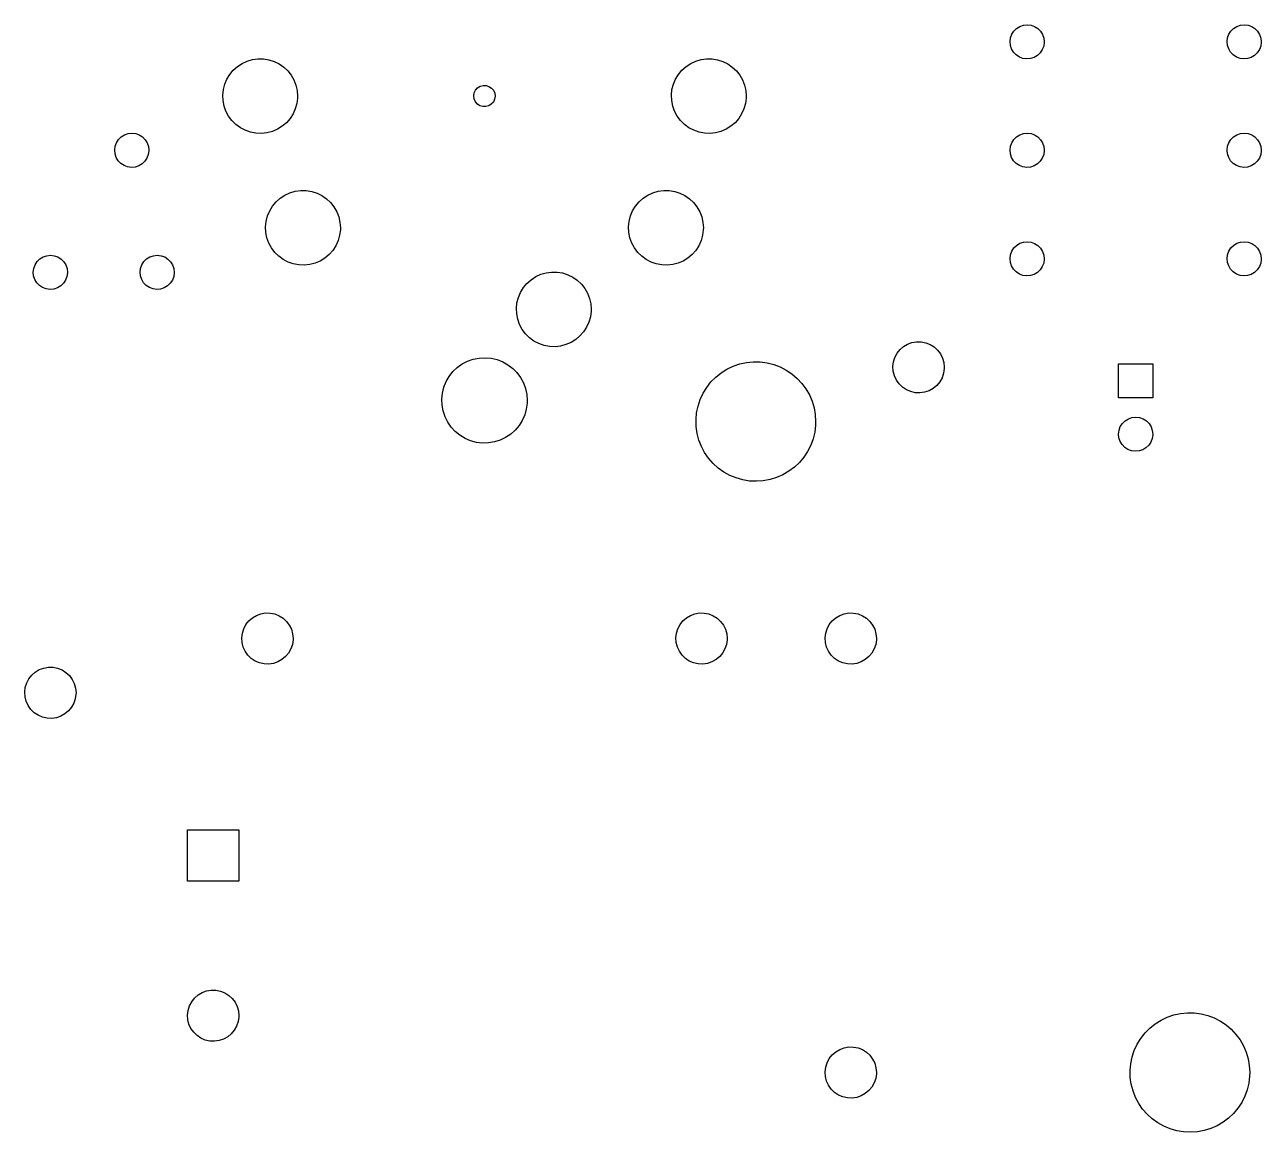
# Model space of a CAD drawing. Extents: x 38 to 260, y -144 to -47.
# Drawn here: x 202 to 259.9, y -143.8 to -91.9 of the extents above; entities that cross this region are included whole.
import ezdxf

# ---------------------------------------------------------------- set-up
doc = ezdxf.new("R2010")
doc.units = 0
doc.layers.add('BLACK', color=7, linetype='CONTINUOUS')

msp = doc.modelspace()

# ---------------------------------------------------------------- linework, layer by layer
at = {"layer": 'BLACK', "linetype": 'CONTINUOUS'}
for p, q in [((248.427, -92.0796), (248.579, -91.9861)), ((248.579, -91.9861), (248.748, -91.9287)), ((248.748, -91.9287), (248.926, -91.91)), ((248.926, -91.91), (249.103, -91.9311)), ((249.103, -91.9311), (249.271, -91.991)), ((249.271, -91.991), (249.421, -92.0865)), ((258.587, -92.0796), (258.739, -91.9861)), ((258.739, -91.9861), (258.908, -91.9287)), ((258.908, -91.9287), (259.086, -91.91)), ((259.086, -91.91), (259.263, -91.9311)), ((259.263, -91.9311), (259.431, -91.991)), ((259.431, -91.991), (259.581, -92.0865)), ((248.12, -92.6988), (248.142, -92.5219)), ((248.142, -92.5219), (248.203, -92.3543)), ((248.203, -92.3543), (248.3, -92.2044)), ((248.3, -92.2044), (248.427, -92.0796)), ((249.421, -92.0865), (249.547, -92.2131)), ((249.547, -92.2131), (249.641, -92.3643)), ((249.641, -92.3643), (249.7, -92.5328)), ((249.7, -92.5328), (249.72, -92.71)), ((258.28, -92.6988), (258.302, -92.5219)), ((258.302, -92.5219), (258.363, -92.3543)), ((258.363, -92.3543), (258.46, -92.2044)), ((258.46, -92.2044), (258.587, -92.0796)), ((259.581, -92.0865), (259.707, -92.2131)), ((259.707, -92.2131), (259.801, -92.3643)), ((259.801, -92.3643), (259.86, -92.5328)), ((259.86, -92.5328), (259.88, -92.71)), ((248.137, -92.8763), (248.12, -92.6988)), ((248.194, -93.0456), (248.137, -92.8763)), ((248.286, -93.1981), (248.194, -93.0456)), ((249.632, -93.0757), (249.533, -93.2242)), ((249.695, -92.909), (249.632, -93.0757)), ((249.72, -92.7323), (249.695, -92.909)), ((249.72, -92.71), (249.72, -92.7323)), ((258.297, -92.8763), (258.28, -92.6988)), ((258.354, -93.0456), (258.297, -92.8763)), ((258.446, -93.1981), (258.354, -93.0456)), ((259.792, -93.0757), (259.693, -93.2242)), ((259.855, -92.909), (259.792, -93.0757)), ((259.88, -92.7323), (259.855, -92.909)), ((259.88, -92.71), (259.88, -92.7323)), ((211.955, -93.8616), (212.172, -93.7194)), ((212.172, -93.7194), (212.407, -93.6108)), ((212.407, -93.6108), (212.656, -93.5382)), ((212.656, -93.5382), (212.913, -93.5033)), ((212.913, -93.5033), (213.173, -93.5067)), ((213.173, -93.5067), (213.429, -93.5484)), ((213.429, -93.5484), (213.676, -93.6274)), ((213.676, -93.6274), (213.908, -93.7421)), ((213.908, -93.7421), (214.121, -93.89)), ((232.955, -93.8616), (233.172, -93.7194)), ((233.172, -93.7194), (233.407, -93.6108)), ((233.407, -93.6108), (233.656, -93.5382)), ((233.656, -93.5382), (233.913, -93.5033)), ((233.913, -93.5033), (234.173, -93.5067)), ((234.173, -93.5067), (234.429, -93.5484)), ((234.429, -93.5484), (234.676, -93.6274)), ((234.676, -93.6274), (234.908, -93.7421)), ((234.908, -93.7421), (235.121, -93.89)), ((248.41, -93.3264), (248.286, -93.1981)), ((248.559, -93.4241), (248.41, -93.3264)), ((248.726, -93.4862), (248.559, -93.4241)), ((248.903, -93.5098), (248.726, -93.4862)), ((249.081, -93.4937), (248.903, -93.5098)), ((249.25, -93.4385), (249.081, -93.4937)), ((249.404, -93.3472), (249.25, -93.4385)), ((249.533, -93.2242), (249.404, -93.3472)), ((258.57, -93.3264), (258.446, -93.1981)), ((258.719, -93.4241), (258.57, -93.3264)), ((258.886, -93.4862), (258.719, -93.4241)), ((259.063, -93.5098), (258.886, -93.4862)), ((259.241, -93.4937), (259.063, -93.5098)), ((259.41, -93.4385), (259.241, -93.4937)), ((259.564, -93.3472), (259.41, -93.4385)), ((259.693, -93.2242), (259.564, -93.3472)), ((211.461, -94.4555), (211.595, -94.2338)), ((211.595, -94.2338), (211.761, -94.0343)), ((211.761, -94.0343), (211.955, -93.8616)), ((214.121, -93.89), (214.31, -94.0677)), ((214.31, -94.0677), (214.471, -94.2714)), ((214.471, -94.2714), (214.6, -94.4966)), ((232.461, -94.4555), (232.595, -94.2338)), ((232.595, -94.2338), (232.761, -94.0343)), ((232.761, -94.0343), (232.955, -93.8616)), ((235.121, -93.89), (235.31, -94.0677)), ((235.31, -94.0677), (235.471, -94.2714)), ((235.471, -94.2714), (235.6, -94.4966)), ((211.297, -94.9461), (211.36, -94.6947)), ((211.36, -94.6947), (211.461, -94.4555)), ((214.6, -94.4966), (214.694, -94.7383)), ((214.694, -94.7383), (214.751, -94.9913)), ((223.102, -94.9755), (223.196, -94.8692)), ((223.196, -94.8692), (223.316, -94.7936)), ((223.316, -94.7936), (223.452, -94.7546)), ((223.452, -94.7546), (223.594, -94.7555)), ((223.594, -94.7555), (223.73, -94.7961)), ((223.73, -94.7961), (223.849, -94.8732)), ((223.849, -94.8732), (223.941, -94.9806)), ((232.297, -94.9461), (232.36, -94.6947)), ((232.36, -94.6947), (232.461, -94.4555)), ((235.6, -94.4966), (235.694, -94.7383)), ((235.694, -94.7383), (235.751, -94.9913)), ((211.271, -95.2042), (211.297, -94.9461)), ((211.283, -95.4633), (211.271, -95.2042)), ((211.334, -95.7177), (211.283, -95.4633)), ((214.768, -95.3416), (214.735, -95.5989)), ((214.751, -94.9913), (214.77, -95.25)), ((214.77, -95.25), (214.768, -95.3416)), ((223.02, -95.2439), (223.042, -95.1038)), ((223.038, -95.3845), (223.02, -95.2439)), ((223.096, -95.5142), (223.038, -95.3845)), ((223.042, -95.1038), (223.102, -94.9755)), ((223.996, -95.402), (223.935, -95.5296)), ((223.941, -94.9806), (224, -95.1097)), ((224.02, -95.2622), (223.996, -95.402)), ((224, -95.1097), (224.02, -95.25)), ((224.02, -95.25), (224.02, -95.2622)), ((232.271, -95.2042), (232.297, -94.9461)), ((232.283, -95.4633), (232.271, -95.2042)), ((232.334, -95.7177), (232.283, -95.4633)), ((235.768, -95.3416), (235.735, -95.5989)), ((235.751, -94.9913), (235.77, -95.25)), ((235.77, -95.25), (235.768, -95.3416)), ((211.421, -95.9618), (211.334, -95.7177)), ((211.544, -96.1903), (211.421, -95.9618)), ((214.664, -95.8485), (214.558, -96.085)), ((214.735, -95.5989), (214.664, -95.8485)), ((223.187, -95.6227), (223.096, -95.5142)), ((223.305, -95.7013), (223.187, -95.6227)), ((223.44, -95.7436), (223.305, -95.7013)), ((223.582, -95.7462), (223.44, -95.7436)), ((223.719, -95.7089), (223.582, -95.7462)), ((223.839, -95.6347), (223.719, -95.7089)), ((223.935, -95.5296), (223.839, -95.6347)), ((232.421, -95.9618), (232.334, -95.7177)), ((232.544, -96.1903), (232.421, -95.9618)), ((235.664, -95.8485), (235.558, -96.085)), ((235.735, -95.5989), (235.664, -95.8485)), ((211.699, -96.3981), (211.544, -96.1903)), ((211.883, -96.5807), (211.699, -96.3981)), ((212.093, -96.7341), (211.883, -96.5807)), ((214.247, -96.4982), (214.049, -96.6658)), ((214.418, -96.3032), (214.247, -96.4982)), ((214.558, -96.085), (214.418, -96.3032)), ((232.699, -96.3981), (232.544, -96.1903)), ((232.883, -96.5807), (232.699, -96.3981)), ((233.093, -96.7341), (232.883, -96.5807)), ((235.247, -96.4982), (235.049, -96.6658)), ((235.418, -96.3032), (235.247, -96.4982)), ((235.558, -96.085), (235.418, -96.3032)), ((206.39, -97.2844), (206.517, -97.1596)), ((206.517, -97.1596), (206.669, -97.0661)), ((206.669, -97.0661), (206.838, -97.0087)), ((206.838, -97.0087), (207.016, -96.99)), ((207.016, -96.99), (207.193, -97.0111)), ((207.193, -97.0111), (207.361, -97.071)), ((207.361, -97.071), (207.511, -97.1665)), ((207.511, -97.1665), (207.637, -97.2931)), ((212.322, -96.8549), (212.093, -96.7341)), ((212.567, -96.9404), (212.322, -96.8549)), ((212.822, -96.9888), (212.567, -96.9404)), ((213.081, -96.9989), (212.822, -96.9888)), ((213.339, -96.9707), (213.081, -96.9989)), ((213.59, -96.9047), (213.339, -96.9707)), ((213.828, -96.8023), (213.59, -96.9047)), ((214.049, -96.6658), (213.828, -96.8023)), ((233.322, -96.8549), (233.093, -96.7341)), ((233.567, -96.9404), (233.322, -96.8549)), ((233.822, -96.9888), (233.567, -96.9404)), ((234.081, -96.9989), (233.822, -96.9888)), ((234.339, -96.9707), (234.081, -96.9989)), ((234.59, -96.9047), (234.339, -96.9707)), ((234.828, -96.8023), (234.59, -96.9047)), ((235.049, -96.6658), (234.828, -96.8023)), ((248.3, -97.2844), (248.427, -97.1596)), ((248.427, -97.1596), (248.579, -97.0661)), ((248.579, -97.0661), (248.748, -97.0087)), ((248.748, -97.0087), (248.926, -96.99)), ((248.926, -96.99), (249.103, -97.0111)), ((249.103, -97.0111), (249.271, -97.071)), ((249.271, -97.071), (249.421, -97.1665)), ((249.421, -97.1665), (249.547, -97.2931)), ((258.46, -97.2844), (258.587, -97.1596)), ((258.587, -97.1596), (258.739, -97.0661)), ((258.739, -97.0661), (258.908, -97.0087)), ((258.908, -97.0087), (259.086, -96.99)), ((259.086, -96.99), (259.263, -97.0111)), ((259.263, -97.0111), (259.431, -97.071)), ((259.431, -97.071), (259.581, -97.1665)), ((259.581, -97.1665), (259.707, -97.2931)), ((206.21, -97.7788), (206.232, -97.6019)), ((206.227, -97.9563), (206.21, -97.7788)), ((206.232, -97.6019), (206.293, -97.4343)), ((206.293, -97.4343), (206.39, -97.2844)), ((207.637, -97.2931), (207.731, -97.4443)), ((207.731, -97.4443), (207.79, -97.6128)), ((207.81, -97.8123), (207.785, -97.989)), ((207.79, -97.6128), (207.81, -97.79)), ((207.81, -97.79), (207.81, -97.8123)), ((248.12, -97.7788), (248.142, -97.6019)), ((248.137, -97.9563), (248.12, -97.7788)), ((248.142, -97.6019), (248.203, -97.4343)), ((248.203, -97.4343), (248.3, -97.2844)), ((249.547, -97.2931), (249.641, -97.4443)), ((249.641, -97.4443), (249.7, -97.6128)), ((249.72, -97.8123), (249.695, -97.989)), ((249.7, -97.6128), (249.72, -97.79)), ((249.72, -97.79), (249.72, -97.8123)), ((258.28, -97.7788), (258.302, -97.6019)), ((258.297, -97.9563), (258.28, -97.7788)), ((258.302, -97.6019), (258.363, -97.4343)), ((258.363, -97.4343), (258.46, -97.2844)), ((259.707, -97.2931), (259.801, -97.4443)), ((259.801, -97.4443), (259.86, -97.6128)), ((259.88, -97.8123), (259.855, -97.989)), ((259.86, -97.6128), (259.88, -97.79)), ((259.88, -97.79), (259.88, -97.8123)), ((206.284, -98.1256), (206.227, -97.9563)), ((206.376, -98.2781), (206.284, -98.1256)), ((206.5, -98.4064), (206.376, -98.2781)), ((207.623, -98.3042), (207.494, -98.4272)), ((207.722, -98.1557), (207.623, -98.3042)), ((207.785, -97.989), (207.722, -98.1557)), ((248.194, -98.1256), (248.137, -97.9563)), ((248.286, -98.2781), (248.194, -98.1256)), ((248.41, -98.4064), (248.286, -98.2781)), ((249.533, -98.3042), (249.404, -98.4272)), ((249.632, -98.1557), (249.533, -98.3042)), ((249.695, -97.989), (249.632, -98.1557)), ((258.354, -98.1256), (258.297, -97.9563)), ((258.446, -98.2781), (258.354, -98.1256)), ((258.57, -98.4064), (258.446, -98.2781)), ((259.693, -98.3042), (259.564, -98.4272)), ((259.792, -98.1557), (259.693, -98.3042)), ((259.855, -97.989), (259.792, -98.1557)), ((206.649, -98.5041), (206.5, -98.4064)), ((206.816, -98.5662), (206.649, -98.5041)), ((206.993, -98.5898), (206.816, -98.5662)), ((207.171, -98.5737), (206.993, -98.5898)), ((207.34, -98.5185), (207.171, -98.5737)), ((207.494, -98.4272), (207.34, -98.5185)), ((248.559, -98.5041), (248.41, -98.4064)), ((248.726, -98.5662), (248.559, -98.5041)), ((248.903, -98.5898), (248.726, -98.5662)), ((249.081, -98.5737), (248.903, -98.5898)), ((249.25, -98.5185), (249.081, -98.5737)), ((249.404, -98.4272), (249.25, -98.5185)), ((258.719, -98.5041), (258.57, -98.4064)), ((258.886, -98.5662), (258.719, -98.5041)), ((259.063, -98.5898), (258.886, -98.5662)), ((259.241, -98.5737), (259.063, -98.5898)), ((259.41, -98.5185), (259.241, -98.5737)), ((259.564, -98.4272), (259.41, -98.5185)), ((213.766, -100.206), (213.96, -100.033)), ((213.96, -100.033), (214.177, -99.8912)), ((214.177, -99.8912), (214.412, -99.7826)), ((214.412, -99.7826), (214.661, -99.71)), ((214.661, -99.71), (214.918, -99.675)), ((214.918, -99.675), (215.178, -99.6784)), ((215.178, -99.6784), (215.434, -99.7201)), ((215.434, -99.7201), (215.681, -99.7992)), ((215.681, -99.7992), (215.914, -99.9139)), ((215.914, -99.9139), (216.127, -100.062)), ((216.127, -100.062), (216.316, -100.239)), ((230.756, -100.206), (230.949, -100.033)), ((230.949, -100.033), (231.166, -99.8912)), ((231.166, -99.8912), (231.402, -99.7826)), ((231.402, -99.7826), (231.651, -99.71)), ((231.651, -99.71), (231.908, -99.675)), ((231.908, -99.675), (232.167, -99.6784)), ((232.167, -99.6784), (232.423, -99.7201)), ((232.423, -99.7201), (232.67, -99.7992)), ((232.67, -99.7992), (232.903, -99.9139)), ((232.903, -99.9139), (233.116, -100.062)), ((233.116, -100.062), (233.305, -100.239)), ((213.366, -100.866), (213.466, -100.627)), ((213.466, -100.627), (213.601, -100.406)), ((213.601, -100.406), (213.766, -100.206)), ((216.316, -100.239), (216.476, -100.443)), ((216.476, -100.443), (216.605, -100.668)), ((216.605, -100.668), (216.699, -100.91)), ((230.355, -100.866), (230.455, -100.627)), ((230.455, -100.627), (230.59, -100.406)), ((230.59, -100.406), (230.756, -100.206)), ((233.305, -100.239), (233.465, -100.443)), ((233.465, -100.443), (233.594, -100.668)), ((233.594, -100.668), (233.688, -100.91)), ((213.276, -101.376), (213.302, -101.118)), ((213.302, -101.118), (213.366, -100.866)), ((216.699, -100.91), (216.756, -101.163)), ((216.756, -101.163), (216.775, -101.422)), ((230.265, -101.376), (230.291, -101.118)), ((230.291, -101.118), (230.355, -100.866)), ((233.688, -100.91), (233.745, -101.163)), ((233.745, -101.163), (233.765, -101.422)), ((213.288, -101.635), (213.276, -101.376)), ((213.339, -101.889), (213.288, -101.635)), ((216.74, -101.771), (216.67, -102.02)), ((216.773, -101.513), (216.74, -101.771)), ((216.775, -101.422), (216.773, -101.513)), ((230.278, -101.635), (230.265, -101.376)), ((230.328, -101.889), (230.278, -101.635)), ((233.73, -101.771), (233.659, -102.02)), ((233.762, -101.513), (233.73, -101.771)), ((233.765, -101.422), (233.762, -101.513)), ((213.427, -102.134), (213.339, -101.889)), ((213.549, -102.362), (213.427, -102.134)), ((213.705, -102.57), (213.549, -102.362)), ((216.563, -102.257), (216.423, -102.475)), ((216.67, -102.02), (216.563, -102.257)), ((230.416, -102.134), (230.328, -101.889)), ((230.539, -102.362), (230.416, -102.134)), ((230.694, -102.57), (230.539, -102.362)), ((233.553, -102.257), (233.412, -102.475)), ((233.659, -102.02), (233.553, -102.257)), ((248.203, -102.514), (248.3, -102.364)), ((248.3, -102.364), (248.427, -102.24)), ((248.427, -102.24), (248.579, -102.146)), ((248.579, -102.146), (248.748, -102.089)), ((248.748, -102.089), (248.926, -102.07)), ((248.926, -102.07), (249.103, -102.091)), ((249.103, -102.091), (249.271, -102.151)), ((249.271, -102.151), (249.421, -102.247)), ((249.421, -102.247), (249.547, -102.373)), ((249.547, -102.373), (249.641, -102.524)), ((258.363, -102.514), (258.46, -102.364)), ((258.46, -102.364), (258.587, -102.24)), ((258.587, -102.24), (258.739, -102.146)), ((258.739, -102.146), (258.908, -102.089)), ((258.908, -102.089), (259.086, -102.07)), ((259.086, -102.07), (259.263, -102.091)), ((259.263, -102.091), (259.431, -102.151)), ((259.431, -102.151), (259.581, -102.247)), ((259.581, -102.247), (259.707, -102.373)), ((259.707, -102.373), (259.801, -102.524)), ((202.483, -103.149), (202.58, -102.999)), ((202.58, -102.999), (202.707, -102.875)), ((202.707, -102.875), (202.859, -102.781)), ((202.859, -102.781), (203.028, -102.724)), ((203.028, -102.724), (203.206, -102.705)), ((203.206, -102.705), (203.383, -102.726)), ((203.383, -102.726), (203.551, -102.786)), ((203.551, -102.786), (203.701, -102.882)), ((203.701, -102.882), (203.827, -103.008)), ((203.827, -103.008), (203.921, -103.159)), ((207.483, -103.149), (207.58, -102.999)), ((207.58, -102.999), (207.707, -102.875)), ((207.707, -102.875), (207.859, -102.781)), ((207.859, -102.781), (208.028, -102.724)), ((208.028, -102.724), (208.206, -102.705)), ((208.206, -102.705), (208.383, -102.726)), ((208.383, -102.726), (208.551, -102.786)), ((208.551, -102.786), (208.701, -102.882)), ((208.701, -102.882), (208.827, -103.008)), ((208.827, -103.008), (208.921, -103.159)), ((213.889, -102.752), (213.705, -102.57)), ((214.098, -102.906), (213.889, -102.752)), ((214.328, -103.027), (214.098, -102.906)), ((215.833, -102.974), (215.595, -103.076)), ((216.054, -102.838), (215.833, -102.974)), ((216.252, -102.67), (216.054, -102.838)), ((216.423, -102.475), (216.252, -102.67)), ((230.878, -102.752), (230.694, -102.57)), ((231.087, -102.906), (230.878, -102.752)), ((231.317, -103.027), (231.087, -102.906)), ((232.823, -102.974), (232.584, -103.076)), ((233.043, -102.838), (232.823, -102.974)), ((233.241, -102.67), (233.043, -102.838)), ((233.412, -102.475), (233.241, -102.67)), ((248.12, -102.859), (248.142, -102.682)), ((248.137, -103.036), (248.12, -102.859)), ((248.142, -102.682), (248.203, -102.514)), ((249.641, -102.524), (249.7, -102.693)), ((249.72, -102.892), (249.695, -103.069)), ((249.7, -102.693), (249.72, -102.87)), ((249.72, -102.87), (249.72, -102.892)), ((258.28, -102.859), (258.302, -102.682)), ((258.297, -103.036), (258.28, -102.859)), ((258.302, -102.682), (258.363, -102.514)), ((259.801, -102.524), (259.86, -102.693)), ((259.88, -102.892), (259.855, -103.069)), ((259.86, -102.693), (259.88, -102.87)), ((259.88, -102.87), (259.88, -102.892)), ((202.4, -103.494), (202.422, -103.317)), ((202.417, -103.671), (202.4, -103.494)), ((202.422, -103.317), (202.483, -103.149)), ((203.921, -103.159), (203.98, -103.328)), ((204, -103.527), (203.975, -103.704)), ((203.98, -103.328), (204, -103.505)), ((204, -103.505), (204, -103.527)), ((207.4, -103.494), (207.422, -103.317)), ((207.417, -103.671), (207.4, -103.494)), ((207.422, -103.317), (207.483, -103.149)), ((208.921, -103.159), (208.98, -103.328)), ((209, -103.527), (208.975, -103.704)), ((208.98, -103.328), (209, -103.505)), ((209, -103.505), (209, -103.527)), ((214.572, -103.112), (214.328, -103.027)), ((214.827, -103.16), (214.572, -103.112)), ((215.086, -103.171), (214.827, -103.16)), ((215.344, -103.142), (215.086, -103.171)), ((215.595, -103.076), (215.344, -103.142)), ((225.916, -103.706), (226.152, -103.597)), ((226.152, -103.597), (226.401, -103.524)), ((226.401, -103.524), (226.658, -103.489)), ((226.658, -103.489), (226.917, -103.493)), ((226.917, -103.493), (227.173, -103.534)), ((227.173, -103.534), (227.42, -103.614)), ((231.562, -103.112), (231.317, -103.027)), ((231.817, -103.16), (231.562, -103.112)), ((232.076, -103.171), (231.817, -103.16)), ((232.334, -103.142), (232.076, -103.171)), ((232.584, -103.076), (232.334, -103.142)), ((248.194, -103.206), (248.137, -103.036)), ((248.286, -103.358), (248.194, -103.206)), ((248.41, -103.486), (248.286, -103.358)), ((248.559, -103.584), (248.41, -103.486)), ((248.726, -103.646), (248.559, -103.584)), ((249.25, -103.599), (249.081, -103.654)), ((249.404, -103.507), (249.25, -103.599)), ((249.533, -103.384), (249.404, -103.507)), ((249.632, -103.236), (249.533, -103.384)), ((249.695, -103.069), (249.632, -103.236)), ((258.354, -103.206), (258.297, -103.036)), ((258.446, -103.358), (258.354, -103.206)), ((258.57, -103.486), (258.446, -103.358)), ((258.719, -103.584), (258.57, -103.486)), ((258.886, -103.646), (258.719, -103.584)), ((259.41, -103.599), (259.241, -103.654)), ((259.564, -103.507), (259.41, -103.599)), ((259.693, -103.384), (259.564, -103.507)), ((259.792, -103.236), (259.693, -103.384)), ((259.855, -103.069), (259.792, -103.236)), ((202.474, -103.841), (202.417, -103.671)), ((202.566, -103.993), (202.474, -103.841)), ((202.69, -104.121), (202.566, -103.993)), ((202.839, -104.219), (202.69, -104.121)), ((203.684, -104.142), (203.53, -104.234)), ((203.813, -104.019), (203.684, -104.142)), ((203.912, -103.871), (203.813, -104.019)), ((203.975, -103.704), (203.912, -103.871)), ((207.474, -103.841), (207.417, -103.671)), ((207.566, -103.993), (207.474, -103.841)), ((207.69, -104.121), (207.566, -103.993)), ((207.839, -104.219), (207.69, -104.121)), ((208.684, -104.142), (208.53, -104.234)), ((208.813, -104.019), (208.684, -104.142)), ((208.912, -103.871), (208.813, -104.019)), ((208.975, -103.704), (208.912, -103.871)), ((225.34, -104.22), (225.506, -104.02)), ((225.506, -104.02), (225.699, -103.848)), ((225.699, -103.848), (225.916, -103.706)), ((227.42, -103.614), (227.653, -103.728)), ((227.653, -103.728), (227.866, -103.876)), ((227.866, -103.876), (228.055, -104.054)), ((228.055, -104.054), (228.215, -104.258)), ((248.903, -103.67), (248.726, -103.646)), ((249.081, -103.654), (248.903, -103.67)), ((259.063, -103.67), (258.886, -103.646)), ((259.241, -103.654), (259.063, -103.67)), ((203.006, -104.281), (202.839, -104.219)), ((203.183, -104.305), (203.006, -104.281)), ((203.361, -104.289), (203.183, -104.305)), ((203.53, -104.234), (203.361, -104.289)), ((208.006, -104.281), (207.839, -104.219)), ((208.183, -104.305), (208.006, -104.281)), ((208.361, -104.289), (208.183, -104.305)), ((208.53, -104.234), (208.361, -104.289)), ((225.041, -104.932), (225.105, -104.681)), ((225.105, -104.681), (225.205, -104.442)), ((225.205, -104.442), (225.34, -104.22)), ((228.215, -104.258), (228.344, -104.483)), ((228.344, -104.483), (228.438, -104.724)), ((228.438, -104.724), (228.495, -104.977)), ((225.015, -105.19), (225.041, -104.932)), ((225.028, -105.449), (225.015, -105.19)), ((228.512, -105.328), (228.48, -105.585)), ((228.495, -104.977), (228.515, -105.236)), ((228.515, -105.236), (228.512, -105.328)), ((225.078, -105.704), (225.028, -105.449)), ((225.166, -105.948), (225.078, -105.704)), ((228.409, -105.835), (228.303, -106.071)), ((228.48, -105.585), (228.409, -105.835)), ((225.289, -106.176), (225.166, -105.948)), ((225.444, -106.384), (225.289, -106.176)), ((225.628, -106.567), (225.444, -106.384)), ((227.991, -106.484), (227.793, -106.652)), ((228.162, -106.289), (227.991, -106.484)), ((228.303, -106.071), (228.162, -106.289)), ((225.837, -106.72), (225.628, -106.567)), ((226.067, -106.841), (225.837, -106.72)), ((226.312, -106.926), (226.067, -106.841)), ((226.567, -106.975), (226.312, -106.926)), ((226.826, -106.985), (226.567, -106.975)), ((227.084, -106.957), (226.826, -106.985)), ((227.334, -106.891), (227.084, -106.957)), ((227.573, -106.788), (227.334, -106.891)), ((227.793, -106.652), (227.573, -106.788)), ((242.97, -107.124), (243.135, -106.979)), ((243.135, -106.979), (243.323, -106.867)), ((243.323, -106.867), (243.529, -106.791)), ((243.529, -106.791), (243.746, -106.754)), ((243.746, -106.754), (243.965, -106.757)), ((243.965, -106.757), (244.181, -106.799)), ((244.181, -106.799), (244.385, -106.881)), ((244.385, -106.881), (244.571, -106.998)), ((244.571, -106.998), (244.732, -107.147)), ((222.726, -107.664), (222.992, -107.571)), ((222.992, -107.571), (223.269, -107.516)), ((223.269, -107.516), (223.551, -107.5)), ((223.551, -107.5), (223.833, -107.525)), ((223.833, -107.525), (224.108, -107.588)), ((224.108, -107.588), (224.372, -107.69)), ((242.666, -107.701), (242.731, -107.491)), ((242.731, -107.491), (242.834, -107.296)), ((242.834, -107.296), (242.97, -107.124)), ((244.732, -107.147), (244.863, -107.323)), ((244.863, -107.323), (244.96, -107.52)), ((244.96, -107.52), (245.02, -107.731)), ((221.866, -108.376), (222.041, -108.154)), ((222.041, -108.154), (222.245, -107.959)), ((222.245, -107.959), (222.475, -107.795)), ((222.475, -107.795), (222.726, -107.664)), ((224.372, -107.69), (224.618, -107.828)), ((224.618, -107.828), (224.843, -108)), ((224.843, -108), (225.041, -108.201)), ((225.041, -108.201), (225.209, -108.428)), ((234.346, -108.409), (234.598, -108.208)), ((234.598, -108.208), (234.871, -108.036)), ((234.871, -108.036), (235.162, -107.898)), ((235.162, -107.898), (235.467, -107.793)), ((235.467, -107.793), (235.782, -107.724)), ((235.782, -107.724), (236.103, -107.692)), ((236.103, -107.692), (236.425, -107.698)), ((236.425, -107.698), (236.745, -107.74)), ((236.745, -107.74), (237.057, -107.818)), ((237.057, -107.818), (237.359, -107.932)), ((237.359, -107.932), (237.645, -108.08)), ((237.645, -108.08), (237.913, -108.26)), ((242.64, -107.919), (242.666, -107.701)), ((242.655, -108.138), (242.64, -107.919)), ((242.709, -108.351), (242.655, -108.138)), ((245.007, -108.23), (244.936, -108.438)), ((245.038, -108.013), (245.007, -108.23)), ((245.02, -107.731), (245.04, -107.95)), ((245.04, -107.95), (245.038, -108.013)), ((253.2, -109.385), (253.2, -107.785)), ((253.2, -107.785), (254.8, -107.785)), ((254.8, -107.785), (254.8, -109.385)), ((221.618, -108.882), (221.724, -108.62)), ((221.724, -108.62), (221.866, -108.376)), ((225.209, -108.428), (225.343, -108.677)), ((225.343, -108.677), (225.441, -108.942)), ((233.921, -108.892), (234.12, -108.638)), ((234.12, -108.638), (234.346, -108.409)), ((237.913, -108.26), (238.158, -108.469)), ((238.158, -108.469), (238.377, -108.705)), ((238.377, -108.705), (238.568, -108.965)), ((242.801, -108.55), (242.709, -108.351)), ((242.928, -108.729), (242.801, -108.55)), ((243.085, -108.883), (242.928, -108.729)), ((244.689, -108.799), (244.52, -108.939)), ((244.829, -108.63), (244.689, -108.799)), ((244.936, -108.438), (244.829, -108.63)), ((221.521, -109.437), (221.55, -109.156)), ((221.55, -109.156), (221.618, -108.882)), ((225.441, -108.942), (225.5, -109.218)), ((225.5, -109.218), (225.52, -109.5)), ((233.617, -109.459), (233.752, -109.167)), ((233.752, -109.167), (233.921, -108.892)), ((238.568, -108.965), (238.728, -109.245)), ((238.728, -109.245), (238.854, -109.542)), ((243.267, -109.005), (243.085, -108.883)), ((243.469, -109.091), (243.267, -109.005)), ((243.683, -109.14), (243.469, -109.091)), ((243.903, -109.148), (243.683, -109.14)), ((244.12, -109.117), (243.903, -109.148)), ((244.328, -109.046), (244.12, -109.117)), ((244.52, -108.939), (244.328, -109.046)), ((254.8, -109.385), (253.2, -109.385)), ((221.532, -109.719), (221.521, -109.437)), ((221.583, -109.997), (221.532, -109.719)), ((225.478, -109.906), (225.402, -110.177)), ((225.516, -109.626), (225.478, -109.906)), ((225.52, -109.5), (225.516, -109.626)), ((233.45, -110.081), (233.515, -109.765)), ((233.515, -109.765), (233.617, -109.459)), ((238.854, -109.542), (238.946, -109.851)), ((238.946, -109.851), (239.001, -110.168)), ((221.672, -110.265), (221.583, -109.997)), ((221.799, -110.518), (221.672, -110.265)), ((221.959, -110.75), (221.799, -110.518)), ((225.288, -110.436), (225.138, -110.676)), ((225.402, -110.177), (225.288, -110.436)), ((233.421, -110.402), (233.45, -110.081)), ((233.43, -110.724), (233.421, -110.402)), ((239.001, -110.168), (239.02, -110.49)), ((239.02, -110.49), (239.014, -110.666)), ((253.38, -110.579), (253.507, -110.455)), ((253.507, -110.455), (253.659, -110.361)), ((253.659, -110.361), (253.828, -110.304)), ((253.828, -110.304), (254.006, -110.285)), ((254.006, -110.285), (254.183, -110.306)), ((254.183, -110.306), (254.351, -110.366)), ((254.351, -110.366), (254.501, -110.462)), ((254.501, -110.462), (254.627, -110.588)), ((222.151, -110.958), (221.959, -110.75)), ((222.37, -111.136), (222.151, -110.958)), ((224.746, -111.08), (224.511, -111.237)), ((224.956, -110.892), (224.746, -111.08)), ((225.138, -110.676), (224.956, -110.892)), ((233.475, -111.043), (233.43, -110.724)), ((233.557, -111.355), (233.475, -111.043)), ((238.976, -110.986), (238.9, -111.299)), ((239.014, -110.666), (238.976, -110.986)), ((253.2, -111.074), (253.222, -110.897)), ((253.217, -111.251), (253.2, -111.074)), ((253.222, -110.897), (253.283, -110.729)), ((253.283, -110.729), (253.38, -110.579)), ((254.627, -110.588), (254.721, -110.739)), ((254.721, -110.739), (254.78, -110.908)), ((254.8, -111.107), (254.775, -111.284)), ((254.78, -110.908), (254.8, -111.085)), ((254.8, -111.085), (254.8, -111.107)), ((222.612, -111.282), (222.37, -111.136)), ((222.872, -111.392), (222.612, -111.282)), ((223.145, -111.465), (222.872, -111.392)), ((223.426, -111.498), (223.145, -111.465)), ((223.708, -111.491), (223.426, -111.498)), ((223.987, -111.445), (223.708, -111.491)), ((224.256, -111.36), (223.987, -111.445)), ((224.511, -111.237), (224.256, -111.36)), ((233.674, -111.656), (233.557, -111.355)), ((233.825, -111.94), (233.674, -111.656)), ((238.79, -111.602), (238.645, -111.89)), ((238.9, -111.299), (238.79, -111.602)), ((253.274, -111.421), (253.217, -111.251)), ((253.366, -111.573), (253.274, -111.421)), ((253.49, -111.701), (253.366, -111.573)), ((253.639, -111.799), (253.49, -111.701)), ((254.613, -111.599), (254.484, -111.722)), ((254.712, -111.451), (254.613, -111.599)), ((254.775, -111.284), (254.712, -111.451)), ((234.008, -112.206), (233.825, -111.94)), ((234.219, -112.449), (234.008, -112.206)), ((238.468, -112.159), (238.261, -112.407)), ((238.645, -111.89), (238.468, -112.159)), ((253.806, -111.861), (253.639, -111.799)), ((253.983, -111.885), (253.806, -111.861)), ((254.161, -111.869), (253.983, -111.885)), ((254.33, -111.814), (254.161, -111.869)), ((254.484, -111.722), (254.33, -111.814)), ((234.458, -112.666), (234.219, -112.449)), ((234.72, -112.854), (234.458, -112.666)), ((235.001, -113.011), (234.72, -112.854)), ((237.769, -112.822), (237.491, -112.985)), ((238.027, -112.629), (237.769, -112.822)), ((238.261, -112.407), (238.027, -112.629)), ((235.299, -113.134), (235.001, -113.011)), ((235.609, -113.223), (235.299, -113.134)), ((235.927, -113.275), (235.609, -113.223)), ((236.249, -113.29), (235.927, -113.275)), ((236.571, -113.268), (236.249, -113.29)), ((236.888, -113.209), (236.571, -113.268)), ((237.196, -113.114), (236.888, -113.209)), ((237.491, -112.985), (237.196, -113.114)), ((212.49, -119.824), (212.655, -119.679)), ((212.655, -119.679), (212.843, -119.567)), ((212.843, -119.567), (213.049, -119.491)), ((213.049, -119.491), (213.266, -119.454)), ((213.266, -119.454), (213.485, -119.457)), ((213.485, -119.457), (213.701, -119.499)), ((213.701, -119.499), (213.905, -119.581)), ((213.905, -119.581), (214.091, -119.698)), ((214.091, -119.698), (214.252, -119.847)), ((232.81, -119.824), (232.975, -119.679)), ((232.975, -119.679), (233.163, -119.567)), ((233.163, -119.567), (233.369, -119.491)), ((233.369, -119.491), (233.586, -119.454)), ((233.586, -119.454), (233.805, -119.457)), ((233.805, -119.457), (234.021, -119.499)), ((234.021, -119.499), (234.225, -119.581)), ((234.225, -119.581), (234.411, -119.698)), ((234.411, -119.698), (234.572, -119.847)), ((239.795, -119.824), (239.96, -119.679)), ((239.96, -119.679), (240.148, -119.567)), ((240.148, -119.567), (240.354, -119.491)), ((240.354, -119.491), (240.571, -119.454)), ((240.571, -119.454), (240.79, -119.457)), ((240.79, -119.457), (241.006, -119.499)), ((241.006, -119.499), (241.21, -119.581)), ((241.21, -119.581), (241.396, -119.698)), ((241.396, -119.698), (241.557, -119.847)), ((212.186, -120.401), (212.251, -120.191)), ((212.251, -120.191), (212.354, -119.996)), ((212.354, -119.996), (212.49, -119.824)), ((214.252, -119.847), (214.383, -120.023)), ((214.383, -120.023), (214.48, -120.22)), ((214.48, -120.22), (214.54, -120.431)), ((232.506, -120.401), (232.571, -120.191)), ((232.571, -120.191), (232.674, -119.996)), ((232.674, -119.996), (232.81, -119.824)), ((234.572, -119.847), (234.703, -120.023)), ((234.703, -120.023), (234.8, -120.22)), ((234.8, -120.22), (234.86, -120.431)), ((239.491, -120.401), (239.556, -120.191)), ((239.556, -120.191), (239.659, -119.996)), ((239.659, -119.996), (239.795, -119.824)), ((241.557, -119.847), (241.688, -120.023)), ((241.688, -120.023), (241.785, -120.22)), ((241.785, -120.22), (241.845, -120.431)), ((212.16, -120.619), (212.186, -120.401)), ((212.175, -120.838), (212.16, -120.619)), ((212.229, -121.051), (212.175, -120.838)), ((214.527, -120.93), (214.456, -121.138)), ((214.558, -120.713), (214.527, -120.93)), ((214.54, -120.431), (214.56, -120.65)), ((214.56, -120.65), (214.558, -120.713)), ((232.48, -120.619), (232.506, -120.401)), ((232.495, -120.838), (232.48, -120.619)), ((232.549, -121.051), (232.495, -120.838)), ((234.847, -120.93), (234.776, -121.138)), ((234.878, -120.713), (234.847, -120.93)), ((234.86, -120.431), (234.88, -120.65)), ((234.88, -120.65), (234.878, -120.713)), ((239.465, -120.619), (239.491, -120.401)), ((239.48, -120.838), (239.465, -120.619)), ((239.534, -121.051), (239.48, -120.838)), ((241.832, -120.93), (241.761, -121.138)), ((241.863, -120.713), (241.832, -120.93)), ((241.845, -120.431), (241.865, -120.65)), ((241.865, -120.65), (241.863, -120.713)), ((212.321, -121.25), (212.229, -121.051)), ((212.448, -121.429), (212.321, -121.25)), ((212.605, -121.583), (212.448, -121.429)), ((214.209, -121.499), (214.04, -121.639)), ((214.349, -121.33), (214.209, -121.499)), ((214.456, -121.138), (214.349, -121.33)), ((232.641, -121.25), (232.549, -121.051)), ((232.768, -121.429), (232.641, -121.25)), ((232.925, -121.583), (232.768, -121.429)), ((234.529, -121.499), (234.36, -121.639)), ((234.669, -121.33), (234.529, -121.499)), ((234.776, -121.138), (234.669, -121.33)), ((239.626, -121.25), (239.534, -121.051)), ((239.753, -121.429), (239.626, -121.25)), ((239.91, -121.583), (239.753, -121.429)), ((241.514, -121.499), (241.345, -121.639)), ((241.654, -121.33), (241.514, -121.499)), ((241.761, -121.138), (241.654, -121.33)), ((202.495, -122.219), (202.683, -122.107)), ((202.683, -122.107), (202.889, -122.031)), ((202.889, -122.031), (203.106, -121.994)), ((203.106, -121.994), (203.325, -121.997)), ((203.325, -121.997), (203.541, -122.039)), ((203.541, -122.039), (203.745, -122.121)), ((203.745, -122.121), (203.931, -122.238)), ((212.787, -121.705), (212.605, -121.583)), ((212.989, -121.791), (212.787, -121.705)), ((213.203, -121.84), (212.989, -121.791)), ((213.423, -121.848), (213.203, -121.84)), ((213.64, -121.817), (213.423, -121.848)), ((213.848, -121.746), (213.64, -121.817)), ((214.04, -121.639), (213.848, -121.746)), ((233.107, -121.705), (232.925, -121.583)), ((233.309, -121.791), (233.107, -121.705)), ((233.523, -121.84), (233.309, -121.791)), ((233.743, -121.848), (233.523, -121.84)), ((233.96, -121.817), (233.743, -121.848)), ((234.168, -121.746), (233.96, -121.817)), ((234.36, -121.639), (234.168, -121.746)), ((240.092, -121.705), (239.91, -121.583)), ((240.294, -121.791), (240.092, -121.705)), ((240.508, -121.84), (240.294, -121.791)), ((240.728, -121.848), (240.508, -121.84)), ((240.945, -121.817), (240.728, -121.848)), ((241.153, -121.746), (240.945, -121.817)), ((241.345, -121.639), (241.153, -121.746)), ((202.091, -122.731), (202.194, -122.536)), ((202.194, -122.536), (202.33, -122.364)), ((202.33, -122.364), (202.495, -122.219)), ((203.931, -122.238), (204.092, -122.387)), ((204.092, -122.387), (204.223, -122.563)), ((204.223, -122.563), (204.32, -122.76)), ((202, -123.159), (202.026, -122.941)), ((202.015, -123.378), (202, -123.159)), ((202.026, -122.941), (202.091, -122.731)), ((204.32, -122.76), (204.38, -122.971)), ((204.398, -123.253), (204.367, -123.47)), ((204.38, -122.971), (204.4, -123.19)), ((204.4, -123.19), (204.398, -123.253)), ((202.069, -123.591), (202.015, -123.378)), ((202.161, -123.79), (202.069, -123.591)), ((202.288, -123.969), (202.161, -123.79)), ((204.296, -123.678), (204.189, -123.87)), ((204.367, -123.47), (204.296, -123.678)), ((202.445, -124.123), (202.288, -123.969)), ((202.627, -124.245), (202.445, -124.123)), ((202.829, -124.331), (202.627, -124.245)), ((203.043, -124.38), (202.829, -124.331)), ((203.263, -124.388), (203.043, -124.38)), ((203.48, -124.357), (203.263, -124.388)), ((203.688, -124.286), (203.48, -124.357)), ((203.88, -124.179), (203.688, -124.286)), ((204.049, -124.039), (203.88, -124.179)), ((204.189, -123.87), (204.049, -124.039)), ((209.62, -132.01), (209.62, -129.61)), ((209.62, -129.61), (212.02, -129.61)), ((212.02, -129.61), (212.02, -132.01)), ((212.02, -132.01), (209.62, -132.01)), ((210.303, -137.227), (210.509, -137.151)), ((210.509, -137.151), (210.726, -137.114)), ((210.726, -137.114), (210.945, -137.117)), ((210.945, -137.117), (211.161, -137.159)), ((211.161, -137.159), (211.365, -137.241)), ((209.711, -137.851), (209.814, -137.656)), ((209.814, -137.656), (209.95, -137.484)), ((209.95, -137.484), (210.115, -137.339)), ((210.115, -137.339), (210.303, -137.227)), ((211.365, -137.241), (211.551, -137.358)), ((211.551, -137.358), (211.712, -137.507)), ((211.712, -137.507), (211.843, -137.683)), ((211.843, -137.683), (211.94, -137.88)), ((209.62, -138.279), (209.646, -138.061)), ((209.635, -138.498), (209.62, -138.279)), ((209.646, -138.061), (209.711, -137.851)), ((211.94, -137.88), (212, -138.091)), ((212, -138.091), (212.02, -138.31)), ((212.02, -138.31), (212.018, -138.373)), ((255.482, -138.378), (255.787, -138.273)), ((255.787, -138.273), (256.102, -138.204)), ((256.102, -138.204), (256.423, -138.172)), ((256.423, -138.172), (256.745, -138.178)), ((256.745, -138.178), (257.065, -138.22)), ((257.065, -138.22), (257.377, -138.298)), ((257.377, -138.298), (257.679, -138.412)), ((209.689, -138.711), (209.635, -138.498)), ((209.781, -138.91), (209.689, -138.711)), ((209.908, -139.089), (209.781, -138.91)), ((211.916, -138.798), (211.809, -138.99)), ((211.987, -138.59), (211.916, -138.798)), ((212.018, -138.373), (211.987, -138.59)), ((254.44, -139.118), (254.666, -138.889)), ((254.666, -138.889), (254.918, -138.688)), ((254.918, -138.688), (255.191, -138.516)), ((255.191, -138.516), (255.482, -138.378)), ((257.679, -138.412), (257.965, -138.56)), ((257.965, -138.56), (258.233, -138.74)), ((258.233, -138.74), (258.478, -138.949)), ((210.065, -139.243), (209.908, -139.089)), ((210.247, -139.365), (210.065, -139.243)), ((210.449, -139.451), (210.247, -139.365)), ((210.663, -139.5), (210.449, -139.451)), ((211.1, -139.477), (210.883, -139.508)), ((211.308, -139.406), (211.1, -139.477)), ((211.5, -139.299), (211.308, -139.406)), ((211.669, -139.159), (211.5, -139.299)), ((211.809, -138.99), (211.669, -139.159)), ((254.072, -139.647), (254.241, -139.372)), ((254.241, -139.372), (254.44, -139.118)), ((258.478, -138.949), (258.697, -139.185)), ((258.697, -139.185), (258.888, -139.445)), ((258.888, -139.445), (259.048, -139.725)), ((210.883, -139.508), (210.663, -139.5)), ((239.795, -140.144), (239.96, -139.999)), ((239.96, -139.999), (240.148, -139.887)), ((240.148, -139.887), (240.354, -139.811)), ((240.354, -139.811), (240.571, -139.774)), ((240.571, -139.774), (240.79, -139.777)), ((240.79, -139.777), (241.006, -139.819)), ((241.006, -139.819), (241.21, -139.901)), ((241.21, -139.901), (241.396, -140.018)), ((241.396, -140.018), (241.557, -140.167)), ((253.835, -140.245), (253.937, -139.939)), ((253.937, -139.939), (254.072, -139.647)), ((259.048, -139.725), (259.174, -140.022)), ((259.174, -140.022), (259.266, -140.331)), ((239.491, -140.721), (239.556, -140.511)), ((239.556, -140.511), (239.659, -140.316)), ((239.659, -140.316), (239.795, -140.144)), ((241.557, -140.167), (241.688, -140.343)), ((241.688, -140.343), (241.785, -140.54)), ((241.785, -140.54), (241.845, -140.751)), ((253.741, -140.882), (253.77, -140.561)), ((253.77, -140.561), (253.835, -140.245)), ((259.266, -140.331), (259.321, -140.648)), ((259.321, -140.648), (259.34, -140.97)), ((239.465, -140.939), (239.491, -140.721)), ((239.48, -141.158), (239.465, -140.939)), ((239.534, -141.371), (239.48, -141.158)), ((241.863, -141.033), (241.832, -141.25)), ((241.845, -140.751), (241.865, -140.97)), ((241.865, -140.97), (241.863, -141.033)), ((253.75, -141.204), (253.741, -140.882)), ((253.795, -141.523), (253.75, -141.204)), ((259.334, -141.146), (259.296, -141.466)), ((259.34, -140.97), (259.334, -141.146)), ((239.626, -141.57), (239.534, -141.371)), ((239.753, -141.749), (239.626, -141.57)), ((239.91, -141.903), (239.753, -141.749)), ((241.654, -141.65), (241.514, -141.819)), ((241.761, -141.458), (241.654, -141.65)), ((241.832, -141.25), (241.761, -141.458)), ((253.877, -141.835), (253.795, -141.523)), ((259.22, -141.779), (259.11, -142.082)), ((259.296, -141.466), (259.22, -141.779)), ((240.092, -142.025), (239.91, -141.903)), ((240.294, -142.111), (240.092, -142.025)), ((240.508, -142.16), (240.294, -142.111)), ((240.728, -142.168), (240.508, -142.16)), ((240.945, -142.137), (240.728, -142.168)), ((241.153, -142.066), (240.945, -142.137)), ((241.345, -141.959), (241.153, -142.066)), ((241.514, -141.819), (241.345, -141.959)), ((253.994, -142.136), (253.877, -141.835)), ((254.145, -142.42), (253.994, -142.136)), ((258.965, -142.37), (258.788, -142.639)), ((259.11, -142.082), (258.965, -142.37)), ((254.328, -142.686), (254.145, -142.42)), ((254.539, -142.929), (254.328, -142.686)), ((254.778, -143.146), (254.539, -142.929)), ((258.581, -142.887), (258.347, -143.109)), ((258.788, -142.639), (258.581, -142.887)), ((255.04, -143.334), (254.778, -143.146)), ((255.321, -143.491), (255.04, -143.334)), ((255.619, -143.614), (255.321, -143.491)), ((257.811, -143.465), (257.516, -143.594)), ((258.089, -143.302), (257.811, -143.465)), ((258.347, -143.109), (258.089, -143.302)), ((255.929, -143.703), (255.619, -143.614)), ((256.247, -143.755), (255.929, -143.703)), ((256.569, -143.77), (256.247, -143.755)), ((256.891, -143.748), (256.569, -143.77)), ((257.208, -143.689), (256.891, -143.748)), ((257.516, -143.594), (257.208, -143.689))]:
    msp.add_line(p, q, dxfattribs=at)

doc.saveas('drawing.dxf')
